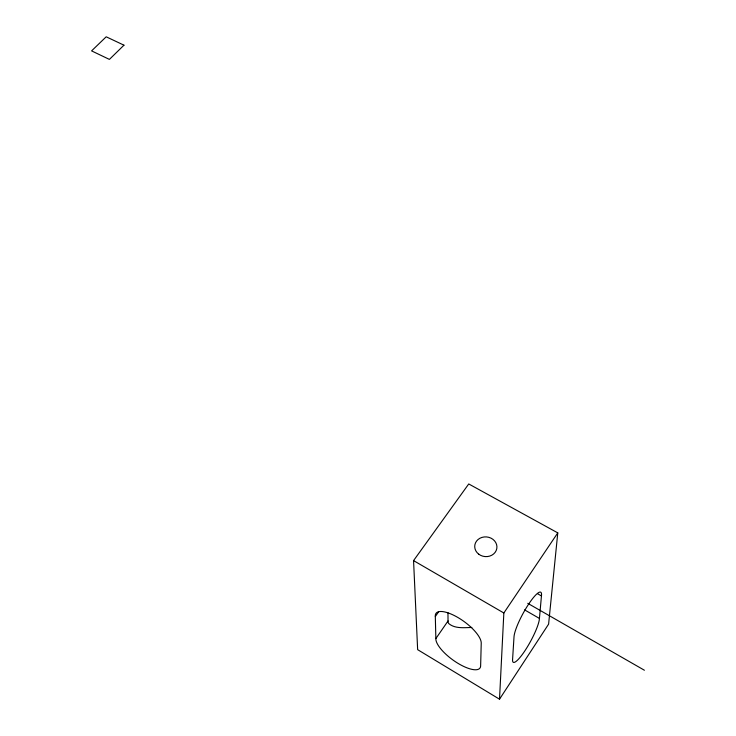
<?xml version="1.0" encoding="UTF-8"?>
<svg xmlns="http://www.w3.org/2000/svg" width="736" height="736" viewBox="0 0 736 736"><rect width="100%" height="100%" fill="white"/><g stroke="black" fill="none" stroke-linecap="round" stroke-linejoin="round"><path stroke-width="1.1" d="M499.514 699.2L503.847 612.996L557.778 532.882L468.74 483.957L413.558 560.611L417.643 649.658L499.514 699.2L548.605 624.146L557.778 532.882M447.966 612.692L448.031 621.414A18.694 8.041 -13.7 0 0 448.804 623.613C455.06 628.912 464.269 627.596 471.831 627.468M541.448 595.948A27.057 5.345 -61.4 0 0 528.991 603.603A27.057 5.345 -61.4 0 0 514.013 636.824L512.569 659.649A26.404 5.069 -61.3 0 0 525.43 649.98A26.404 5.069 -61.3 0 0 539.433 618.424L541.448 595.948L537.63 593.777M435.859 638.581L435.316 616.529A27.471 9.826 35.9 0 1 457.755 617.412A27.471 9.826 35.9 0 1 481.234 643.218L480.636 665.896A26.809 9.32 35.9 0 1 457.737 663.191A26.809 9.32 35.9 0 1 435.859 638.581L448.058 620.945M435.316 616.529L438.454 612.03M527.767 603.327L644.414 670.238M524.584 609.877L539.433 618.424M413.558 560.611L503.847 612.996M123.97 45.181L109.406 59.404L91.586 50.885L106.196 36.8L123.97 45.181M478.759 554.199A11.123 9.853 6.4 0 0 496.782 548.642A11.123 9.853 6.4 0 0 481.933 537.418A11.123 9.853 6.4 0 0 478.759 554.199"/></g></svg>
